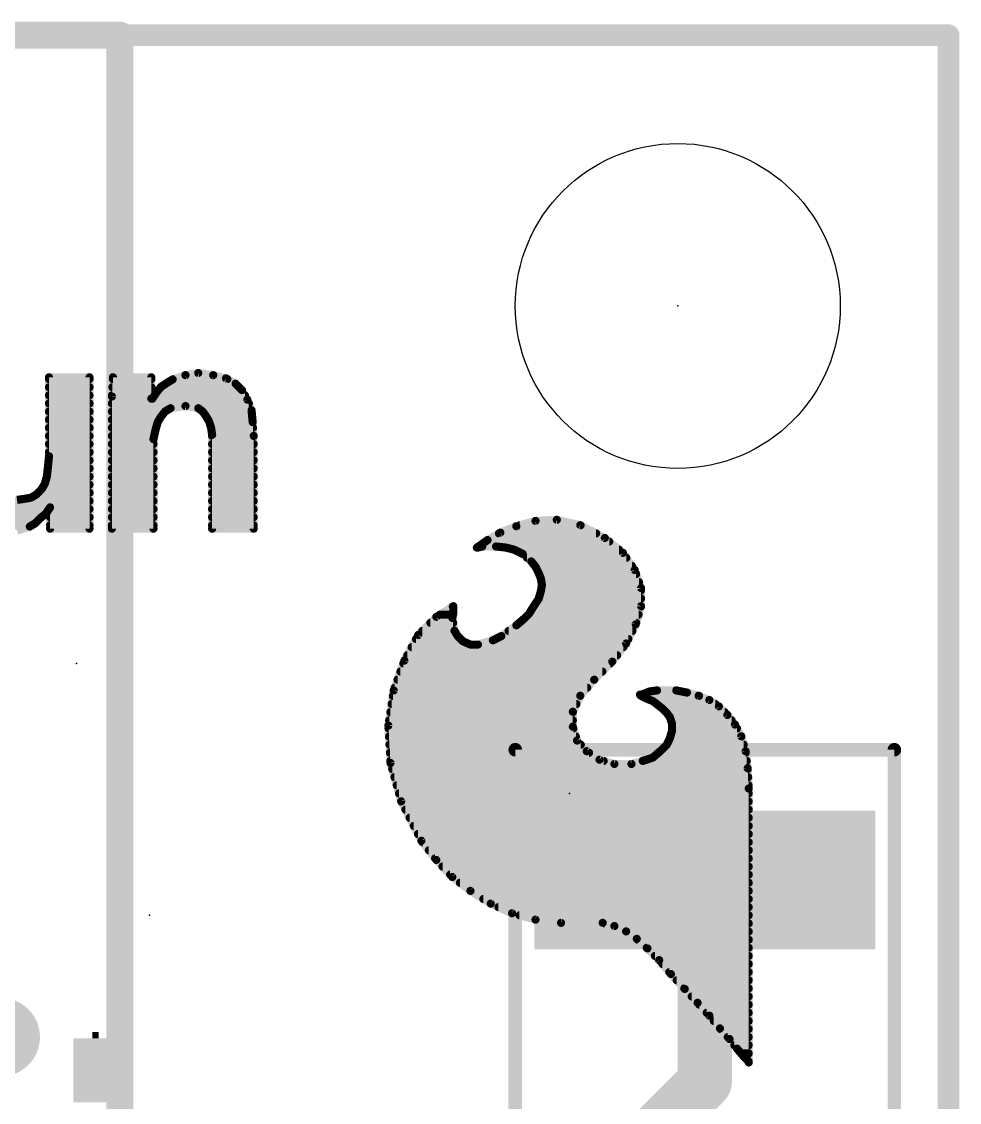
# Model space of a CAD drawing. Extents: x -27.9 to 58.7, y -19.6 to 25.5.
# Drawn here: x 16.71 to 25.5, y 15.39 to 25.53 of the extents above; entities that cross this region are included whole.
import ezdxf

# ---------------------------------------------------------------- set-up
doc = ezdxf.new("R2010")
doc.units = 0
for name, color, linetype in [('1', 12, 'CONTINUOUS'), ('16', 53, 'CONTINUOUS'), ('18', 110, 'CONTINUOUS'), ('20', 53, 'CONTINUOUS'), ('21', 41, 'CONTINUOUS'), ('22', 40, 'CONTINUOUS'), ('23', 53, 'CONTINUOUS'), ('24', 53, 'CONTINUOUS'), ('51', 53, 'CONTINUOUS')]:
    doc.layers.add(name, color=color, linetype=linetype)

# ---------------------------------------------------------------- blocks, each defined once
blk = doc.blocks.new('RECT')
blk.add_solid([(-0.5, -0.5), (0.5, -0.5), (-0.5, 0.5), (0.5, 0.5)])
blk = doc.blocks.new('ROUNDV')
at = {"const_width": 0.5}
blk.add_lwpolyline([(0, -0.25, 1), (0, 0.25, 1), (0, -0.25)], format="xyb", dxfattribs=at)

msp = doc.modelspace()

# ---------------------------------------------------------------- linework, layer by layer
at = {"layer": '1'}
for points, const_width in [([(0, 25.4), (17.6276, 25.4)], 0.254), ([(17.6276, 25.4), (17.6276, 6.0198)], 0.254), ([(23.114, 15.582), (23.114, 17.477)], 0.508), ([(22.098, 14.566), (23.114, 15.582)], 0.508)]:
    msp.add_lwpolyline(points, dxfattribs=dict(at, const_width=const_width))
for points, const_width in [([(17.6911, 25.4, 1), (17.5641, 25.4)], 0.127), ([(17.6276, 25.3365, 1), (17.6276, 25.4635)], 0.127), ([(23.241, 17.477, 1), (22.987, 17.477)], 0.254), ([(23.2038, 15.4922, 1), (23.0242, 15.6718)], 0.254), ([(22.987, 15.582, 1), (23.241, 15.582)], 0.254)]:
    msp.add_lwpolyline(points, format="xyb", dxfattribs=dict(at, const_width=const_width))
at = {"layer": '16', "const_width": 0.254}
for points in [[(0, 25.4), (17.6276, 25.4)], [(17.6276, 25.4), (17.6276, 6.0198)]]:
    msp.add_lwpolyline(points, dxfattribs=at)
at = {"layer": '16', "const_width": 0.127}
for points in [[(17.6911, 25.4, 1), (17.5641, 25.4)], [(17.6276, 25.3365, 1), (17.6276, 25.4635)]]:
    msp.add_lwpolyline(points, format="xyb", dxfattribs=at)
at = {"layer": '20', "const_width": 0.2032}
for points in [[(25.4, 25.4), (0, 25.4)], [(25.4, 0), (25.4, 25.4)]]:
    msp.add_lwpolyline(points, dxfattribs=at)
at = {"layer": '20', "const_width": 0.1016}
for points in [[(25.4508, 25.4, 1), (25.3492, 25.4)], [(25.4, 25.3492, 1), (25.4, 25.4508)]]:
    msp.add_lwpolyline(points, format="xyb", dxfattribs=at)
at = {"layer": '20'}
msp.add_circle((22.86, 22.86), 1.524, dxfattribs=at)
at = {"layer": '21', "const_width": 0.0381}
for points in [[(16.963, 22.2101, 1), (16.963, 22.172)], [(16.9821, 22.191, 1), (16.944, 22.191)], [(16.963, 22.1933, 1), (16.963, 22.1552)], [(17.362, 22.191, 1), (17.3239, 22.191)], [(17.343, 22.172, 1), (17.343, 22.2101)], [(17.343, 22.1552, 1), (17.343, 22.1933)], [(17.5621, 22.1933, 1), (17.5621, 22.1552)], [(17.563, 22.2101, 1), (17.563, 22.172)], [(17.582, 22.1899, 1), (17.544, 22.1921)], [(17.9421, 22.191, 1), (17.904, 22.191)], [(17.923, 22.172, 1), (17.923, 22.2101)], [(17.923, 22.1552, 1), (17.923, 22.1933)], [(18.117, 22.1891, 1), (18.129, 22.1529)], [(18.1328, 22.1547, 1), (18.1132, 22.1873)], [(18.1326, 22.1933, 1), (18.1326, 22.1552)], [(18.2399, 22.2298, 1), (18.2461, 22.1922)], [(18.249, 22.1929, 1), (18.237, 22.2291)], [(18.3657, 22.2499, 1), (18.3603, 22.2121)], [(18.3661, 22.2122, 1), (18.3599, 22.2498)], [(18.5076, 22.2295, 1), (18.4984, 22.1925)], [(18.5003, 22.1921, 1), (18.5057, 22.2299)], [(18.6323, 22.1977, 1), (18.6137, 22.1643)], [(18.6184, 22.1625, 1), (18.6276, 22.1995)], [(18.6352, 22.1552, 1), (18.6352, 22.1933)], [(16.963, 22.1171, 1), (16.963, 22.079)], [(17.343, 22.079, 1), (17.343, 22.1171)], [(17.5578, 22.1171, 1), (17.5578, 22.079)], [(17.923, 22.079, 1), (17.923, 22.1171)], [(18.0106, 22.1171, 1), (18.0106, 22.079)], [(18.0024, 22.1169, 1), (18.0236, 22.0851)], [(18.0279, 22.0891, 1), (17.9981, 22.1129)], [(18.0632, 22.1573, 1), (18.0828, 22.1247)], [(18.0836, 22.1251, 1), (18.0624, 22.1569)], [(18.7265, 22.1445, 1), (18.6995, 22.1175)], [(18.7037, 22.1143, 1), (18.7223, 22.1477)], [(18.746, 22.079, 1), (18.746, 22.1171)], [(18.7897, 22.0803, 1), (18.7563, 22.0617)], [(18.7595, 22.0575, 1), (18.7865, 22.0845)], [(16.963, 22.0409, 1), (16.963, 22.0028)], [(17.343, 22.0028, 1), (17.343, 22.0409)], [(17.5721, 22.011, 1), (17.534, 22.011)], [(17.534, 22.0121, 1), (17.572, 22.0099)], [(17.5536, 22.0409, 1), (17.5536, 22.0028)], [(17.923, 22.01, 1), (17.923, 21.9719)], [(17.904, 21.991, 1), (17.9421, 21.991)], [(17.9171, 22.0016, 1), (17.9489, 21.9804)], [(17.923, 22.0028, 1), (17.923, 22.0409)], [(17.933, 21.9719, 1), (17.933, 22.01)], [(17.9535, 22.0409, 1), (17.9535, 22.0028)], [(17.9581, 22.0629, 1), (17.9879, 22.0391)], [(17.9889, 22.0404, 1), (17.9571, 22.0616)], [(18.8003, 22.0028, 1), (18.8003, 22.0409)], [(18.8407, 21.9881, 1), (18.8053, 21.9739)], [(18.8063, 21.9717, 1), (18.8397, 21.9903)], [(16.963, 21.9647, 1), (16.963, 21.9266)], [(16.963, 21.8885, 1), (16.963, 21.8504)], [(17.343, 21.9266, 1), (17.343, 21.9647)], [(17.343, 21.8504, 1), (17.343, 21.8885)], [(17.553, 21.9647, 1), (17.553, 21.9266)], [(17.553, 21.8885, 1), (17.553, 21.8504)], [(18.0432, 21.8873, 1), (18.0628, 21.8547)], [(18.0679, 21.8591, 1), (18.0381, 21.8829)], [(18.0517, 21.8504, 1), (18.0517, 21.8885)], [(18.1003, 21.9199, 1), (18.1057, 21.8821)], [(18.1128, 21.8847, 1), (18.0932, 21.9173)], [(18.2461, 21.9398, 1), (18.2399, 21.9022)], [(18.2457, 21.9021, 1), (18.2403, 21.9399)], [(18.3744, 21.9162, 1), (18.3516, 21.8858)], [(18.3599, 21.8822, 1), (18.3661, 21.9198)], [(18.4182, 21.8824, 1), (18.3878, 21.8596)], [(18.4042, 21.8885, 1), (18.4042, 21.8504)], [(18.3916, 21.8558, 1), (18.4144, 21.8862)], [(18.8372, 21.9266, 1), (18.8372, 21.9647)], [(18.882, 21.8827, 1), (18.844, 21.8793)], [(18.8453, 21.8739, 1), (18.8807, 21.8881)], [(18.8641, 21.8504, 1), (18.8641, 21.8885)], [(16.963, 21.8123, 1), (16.963, 21.7742)], [(17.343, 21.7742, 1), (17.343, 21.8123)], [(17.553, 21.8123, 1), (17.553, 21.7742)], [(17.9667, 21.7808, 1), (17.9993, 21.7612)], [(18.0013, 21.7658, 1), (17.9647, 21.7762)], [(17.9981, 21.8329, 1), (18.0279, 21.8091)], [(17.9963, 21.7742, 1), (17.9963, 21.8123)], [(18.0293, 21.8112, 1), (17.9967, 21.8308)], [(18.4493, 21.8408, 1), (18.4167, 21.8212)], [(18.4178, 21.8196, 1), (18.4482, 21.8424)], [(18.4557, 21.8123, 1), (18.4557, 21.7742)], [(18.4811, 21.787, 1), (18.4449, 21.775)], [(18.4467, 21.7712, 1), (18.4793, 21.7908)], [(18.892, 21.7725, 1), (18.854, 21.7695)], [(18.871, 21.7742, 1), (18.871, 21.8123)], [(16.963, 21.7361, 1), (16.963, 21.698)], [(17.343, 21.698, 1), (17.343, 21.7361)], [(17.553, 21.7361, 1), (17.553, 21.698)], [(17.9447, 21.7062, 1), (17.9813, 21.6958)], [(17.9816, 21.6969, 1), (17.9444, 21.7051)], [(17.9676, 21.698, 1), (17.9676, 21.7361)], [(18.5019, 21.7237, 1), (18.4641, 21.7183)], [(18.4836, 21.7361, 1), (18.4836, 21.698)], [(18.4649, 21.715, 1), (18.5011, 21.727)], [(18.854, 21.7693, 1), (18.892, 21.7727)], [(18.8772, 21.698, 1), (18.8772, 21.7361)], [(16.963, 21.6599, 1), (16.963, 21.6218)], [(16.963, 21.5837, 1), (16.963, 21.5456)], [(17.343, 21.6218, 1), (17.343, 21.6599)], [(17.343, 21.5456, 1), (17.343, 21.5837)], [(17.553, 21.6599, 1), (17.553, 21.6218)], [(17.553, 21.5837, 1), (17.553, 21.5456)], [(17.9621, 21.611, 1), (17.924, 21.611)], [(17.9244, 21.6151, 1), (17.9616, 21.6069)], [(17.943, 21.5456, 1), (17.943, 21.5837)], [(17.9496, 21.6218, 1), (17.9496, 21.6599)], [(18.493, 21.6599, 1), (18.493, 21.6218)], [(18.493, 21.5837, 1), (18.493, 21.5456)], [(18.5121, 21.651, 1), (18.474, 21.651)], [(18.4741, 21.6483, 1), (18.5119, 21.6537)], [(18.9021, 21.641, 1), (18.864, 21.641)], [(18.864, 21.6395, 1), (18.902, 21.6425)], [(18.883, 21.6218, 1), (18.883, 21.6599)], [(18.883, 21.5456, 1), (18.883, 21.5837)], [(16.963, 21.5075, 1), (16.963, 21.4694)], [(17.343, 21.4694, 1), (17.343, 21.5075)], [(17.553, 21.5075, 1), (17.553, 21.4694)], [(17.943, 21.4694, 1), (17.943, 21.5075)], [(18.493, 21.5075, 1), (18.493, 21.4694)], [(18.883, 21.4694, 1), (18.883, 21.5075)], [(16.9591, 21.4313, 1), (16.9591, 21.3932)], [(16.982, 21.4491, 1), (16.944, 21.4529)], [(16.944, 21.451, 1), (16.9821, 21.451)], [(17.343, 21.3932, 1), (17.343, 21.4313)], [(17.553, 21.4313, 1), (17.553, 21.3932)], [(17.943, 21.3932, 1), (17.943, 21.4313)], [(18.493, 21.4313, 1), (18.493, 21.3932)], [(18.883, 21.3932, 1), (18.883, 21.4313)], [(16.9427, 21.2789, 1), (16.9427, 21.2408)], [(16.9613, 21.2558, 1), (16.9247, 21.2662)], [(16.9513, 21.3551, 1), (16.9513, 21.317)], [(16.934, 21.3529, 1), (16.972, 21.3491)], [(16.9719, 21.3489, 1), (16.9341, 21.3531)], [(17.343, 21.317, 1), (17.343, 21.3551)], [(17.343, 21.2408, 1), (17.343, 21.2789)], [(17.553, 21.3551, 1), (17.553, 21.317)], [(17.553, 21.2789, 1), (17.553, 21.2408)], [(17.943, 21.317, 1), (17.943, 21.3551)], [(17.943, 21.2408, 1), (17.943, 21.2789)], [(18.493, 21.3551, 1), (18.493, 21.317)], [(18.493, 21.2789, 1), (18.493, 21.2408)], [(18.883, 21.317, 1), (18.883, 21.3551)], [(18.883, 21.2408, 1), (18.883, 21.2789)], [(16.9186, 21.2027, 1), (16.9186, 21.1646)], [(16.9047, 21.1962, 1), (16.9413, 21.1858)], [(16.9393, 21.1812, 1), (16.9067, 21.2008)], [(16.9241, 21.2631, 1), (16.9619, 21.2589)], [(17.343, 21.1646, 1), (17.343, 21.2027)], [(17.553, 21.2027, 1), (17.553, 21.1646)], [(17.943, 21.1646, 1), (17.943, 21.2027)], [(18.493, 21.2027, 1), (18.493, 21.1646)], [(18.883, 21.1646, 1), (18.883, 21.2027)], [(16.7299, 21.0698, 1), (16.7361, 21.0322)], [(16.7357, 21.0321, 1), (16.7303, 21.0699)], [(16.7832, 21.0773, 1), (16.8028, 21.0447)], [(16.7961, 21.0422, 1), (16.7899, 21.0798)], [(16.8295, 21.1045, 1), (16.8565, 21.0775)], [(16.8528, 21.0747, 1), (16.8332, 21.1073)], [(16.8594, 21.1265, 1), (16.8594, 21.0884)], [(16.8767, 21.1508, 1), (16.9093, 21.1312)], [(16.9065, 21.1275, 1), (16.8795, 21.1545)], [(17.343, 21.0884, 1), (17.343, 21.1265)], [(17.553, 21.1265, 1), (17.553, 21.0884)], [(17.943, 21.0884, 1), (17.943, 21.1265)], [(18.493, 21.1265, 1), (18.493, 21.0884)], [(18.883, 21.0884, 1), (18.883, 21.1265)], [(16.973, 20.9741, 1), (16.973, 20.936)], [(16.9921, 20.971, 1), (16.954, 20.971)], [(16.9889, 20.9604, 1), (16.9571, 20.9816)], [(16.9623, 20.936, 1), (16.9623, 20.9741)], [(17.343, 21.0122, 1), (17.343, 21.0503)], [(17.343, 20.936, 1), (17.343, 20.9741)], [(17.553, 21.0503, 1), (17.553, 21.0122)], [(17.553, 20.9741, 1), (17.553, 20.936)], [(17.943, 21.0122, 1), (17.943, 21.0503)], [(17.943, 20.936, 1), (17.943, 20.9741)], [(18.493, 21.0503, 1), (18.493, 21.0122)], [(18.493, 20.9741, 1), (18.493, 20.936)], [(18.883, 21.0122, 1), (18.883, 21.0503)], [(18.883, 20.936, 1), (18.883, 20.9741)], [(16.8711, 20.8859, 1), (16.8949, 20.8561)], [(16.8965, 20.8575, 1), (16.8695, 20.8845)], [(16.8927, 20.8598, 1), (16.8927, 20.8979)], [(16.9171, 20.9216, 1), (16.9489, 20.9004)], [(16.9449, 20.8961, 1), (16.9211, 20.9259)], [(16.973, 20.8979, 1), (16.973, 20.8598)], [(17.343, 20.8598, 1), (17.343, 20.8979)], [(17.553, 20.8979, 1), (17.553, 20.8598)], [(17.943, 20.8598, 1), (17.943, 20.8979)], [(18.493, 20.8979, 1), (18.493, 20.8598)], [(18.883, 20.8598, 1), (18.883, 20.8979)], [(16.7732, 20.8073, 1), (16.7928, 20.7747)], [(16.789, 20.7729, 1), (16.777, 20.8091)], [(16.8023, 20.7836, 1), (16.8023, 20.8217)], [(16.8195, 20.8345, 1), (16.8465, 20.8075)], [(16.8428, 20.8047, 1), (16.8232, 20.8373)], [(16.973, 20.8217, 1), (16.973, 20.7836)], [(16.973, 20.7901, 1), (16.973, 20.752)], [(16.954, 20.771, 1), (16.9921, 20.771)], [(17.3239, 20.771, 1), (17.362, 20.771)], [(17.343, 20.7836, 1), (17.343, 20.8217)], [(17.343, 20.752, 1), (17.343, 20.7901)], [(17.553, 20.8217, 1), (17.553, 20.7836)], [(17.553, 20.7901, 1), (17.553, 20.752)], [(17.534, 20.771, 1), (17.5721, 20.771)], [(17.924, 20.771, 1), (17.9621, 20.771)], [(17.943, 20.7836, 1), (17.943, 20.8217)], [(17.943, 20.752, 1), (17.943, 20.7901)], [(18.493, 20.8217, 1), (18.493, 20.7836)], [(18.493, 20.7901, 1), (18.493, 20.752)], [(18.474, 20.771, 1), (18.5121, 20.771)], [(18.864, 20.771, 1), (18.9021, 20.771)], [(18.883, 20.7836, 1), (18.883, 20.8217)], [(18.883, 20.752, 1), (18.883, 20.7901)]]:
    msp.add_lwpolyline(points, format="xyb", dxfattribs=at)
at = {"layer": '21', "const_width": 0.0762}
for points in [[(16.963, 21.451), (16.963, 22.191)], [(16.963, 22.191), (17.343, 22.191)], [(16.963, 22.1742), (17.343, 22.1742)], [(17.343, 22.191), (17.343, 20.771)], [(17.553, 22.011), (17.563, 22.191)], [(17.5621, 22.1742), (17.923, 22.1742)], [(17.563, 22.191), (17.923, 22.191)], [(17.923, 22.191), (17.923, 21.991)], [(18.073, 22.141), (18.123, 22.171)], [(18.123, 22.171), (18.243, 22.211)], [(18.1326, 22.1742), (18.6352, 22.1742)], [(18.243, 22.211), (18.363, 22.231)], [(18.363, 22.231), (18.503, 22.211)], [(18.503, 22.211), (18.623, 22.181)], [(18.623, 22.181), (18.713, 22.131)], [(16.963, 22.098), (17.343, 22.098)], [(17.5578, 22.098), (17.923, 22.098)], [(17.973, 22.051), (18.013, 22.101)], [(18.0106, 22.098), (18.746, 22.098)], [(18.013, 22.101), (18.073, 22.141)], [(18.713, 22.131), (18.773, 22.071)], [(18.773, 22.071), (18.823, 21.981)], [(16.963, 22.0218), (17.343, 22.0218)], [(17.553, 20.771), (17.553, 22.011)], [(17.5536, 22.0218), (17.923, 22.0218)], [(17.923, 21.991), (17.933, 21.991)], [(17.933, 21.991), (17.973, 22.051)], [(17.9535, 22.0218), (18.8003, 22.0218)], [(18.823, 21.981), (18.863, 21.881)], [(16.963, 21.9456), (17.343, 21.9456)], [(16.963, 21.8694), (17.343, 21.8694)], [(17.553, 21.9456), (18.8372, 21.9456)], [(17.553, 21.8694), (18.0517, 21.8694)], [(18.053, 21.871), (18.013, 21.821)], [(18.103, 21.901), (18.053, 21.871)], [(18.243, 21.921), (18.103, 21.901)], [(18.363, 21.901), (18.243, 21.921)], [(18.403, 21.871), (18.363, 21.901)], [(18.433, 21.831), (18.403, 21.871)], [(18.4042, 21.8694), (18.8641, 21.8694)], [(18.863, 21.881), (18.873, 21.771)], [(16.963, 21.7932), (17.343, 21.7932)], [(17.553, 21.7932), (17.9963, 21.7932)], [(17.983, 21.771), (17.963, 21.701)], [(18.013, 21.821), (17.983, 21.771)], [(18.463, 21.781), (18.433, 21.831)], [(18.4557, 21.7932), (18.871, 21.7932)], [(18.483, 21.721), (18.463, 21.781)], [(18.873, 21.771), (18.883, 21.641)], [(16.963, 21.717), (17.343, 21.717)], [(17.553, 21.717), (17.9676, 21.717)], [(17.963, 21.701), (17.943, 21.611)], [(18.493, 21.651), (18.483, 21.721)], [(18.4836, 21.717), (18.8772, 21.717)], [(16.963, 21.6408), (17.343, 21.6408)], [(16.963, 21.5646), (17.343, 21.5646)], [(17.553, 21.6408), (17.9496, 21.6408)], [(17.553, 21.5646), (17.943, 21.5646)], [(17.943, 21.611), (17.943, 20.771)], [(18.493, 20.771), (18.493, 21.651)], [(18.493, 21.6408), (18.883, 21.6408)], [(18.493, 21.5646), (18.883, 21.5646)], [(18.883, 21.641), (18.883, 20.771)], [(16.963, 21.4884), (17.343, 21.4884)], [(17.553, 21.4884), (17.943, 21.4884)], [(18.493, 21.4884), (18.883, 21.4884)], [(16.943, 21.261), (16.953, 21.351)], [(16.953, 21.351), (16.963, 21.451)], [(16.9591, 21.4122), (17.343, 21.4122)], [(17.553, 21.4122), (17.943, 21.4122)], [(18.493, 21.4122), (18.883, 21.4122)], [(16.923, 21.191), (16.943, 21.261)], [(16.9427, 21.2598), (17.343, 21.2598)], [(16.9513, 21.336), (17.343, 21.336)], [(17.553, 21.336), (17.943, 21.336)], [(17.553, 21.2598), (17.943, 21.2598)], [(18.493, 21.336), (18.883, 21.336)], [(18.493, 21.2598), (18.883, 21.2598)], [(16.893, 21.141), (16.923, 21.191)], [(16.9186, 21.1836), (17.343, 21.1836)], [(17.553, 21.1836), (17.943, 21.1836)], [(18.493, 21.1836), (18.883, 21.1836)], [(16.663, 21.041), (16.733, 21.051)], [(16.733, 21.051), (16.793, 21.061)], [(16.793, 21.061), (16.843, 21.091)], [(16.843, 21.091), (16.893, 21.141)], [(16.8594, 21.1074), (17.343, 21.1074)], [(17.553, 21.1074), (17.943, 21.1074)], [(18.493, 21.1074), (18.883, 21.1074)], [(16.0579, 21.0312), (17.343, 21.0312)], [(16.0874, 20.955), (16.9623, 20.955)], [(16.973, 20.971), (16.933, 20.911)], [(16.973, 20.771), (16.973, 20.971)], [(16.973, 20.955), (17.343, 20.955)], [(17.553, 21.0312), (17.943, 21.0312)], [(17.553, 20.955), (17.943, 20.955)], [(18.493, 21.0312), (18.883, 21.0312)], [(18.493, 20.955), (18.883, 20.955)], [(16.1372, 20.8788), (16.8927, 20.8788)], [(16.883, 20.871), (16.833, 20.821)], [(16.933, 20.911), (16.883, 20.871)], [(16.973, 20.8788), (17.343, 20.8788)], [(17.553, 20.8788), (17.943, 20.8788)], [(18.493, 20.8788), (18.883, 20.8788)], [(16.2441, 20.8026), (16.8023, 20.8026)], [(16.783, 20.791), (16.663, 20.751)], [(16.833, 20.821), (16.783, 20.791)], [(16.973, 20.8026), (17.343, 20.8026)], [(17.343, 20.771), (16.973, 20.771)], [(17.553, 20.8026), (17.943, 20.8026)], [(17.943, 20.771), (17.553, 20.771)], [(18.493, 20.8026), (18.883, 20.8026)], [(18.883, 20.771), (18.493, 20.771)]]:
    msp.add_lwpolyline(points, dxfattribs=at)
at = {"layer": '22', "const_width": 0.0762}
for points in [[(21.526, 20.844), (21.726, 20.854)], [(21.726, 20.854), (21.946, 20.804)], [(21.196, 20.734), (21.346, 20.794)], [(21.346, 20.794), (21.526, 20.844)], [(21.377, 20.8026), (21.9487, 20.8026)], [(21.946, 20.804), (22.176, 20.684)], [(21.006, 20.614), (21.076, 20.664)], [(21.0567, 20.6502), (22.217, 20.6502)], [(21.076, 20.664), (21.196, 20.734)], [(21.183, 20.7264), (22.0947, 20.7264)], [(22.176, 20.684), (22.346, 20.544)], [(20.976, 20.594), (21.006, 20.614)], [(20.986, 20.594), (20.976, 20.594)], [(21.026, 20.604), (20.986, 20.594)], [(21.156, 20.604), (21.026, 20.604)], [(21.246, 20.594), (21.156, 20.604)], [(21.326, 20.574), (21.246, 20.594)], [(21.406, 20.534), (21.326, 20.574)], [(21.326, 20.574), (22.3096, 20.574)], [(22.346, 20.544), (22.456, 20.384)], [(21.486, 20.464), (21.406, 20.534)], [(21.4474, 20.4978), (22.3778, 20.4978)], [(21.526, 20.414), (21.486, 20.464)], [(21.5199, 20.4216), (22.4302, 20.4216)], [(21.556, 20.354), (21.526, 20.414)], [(21.576, 20.304), (21.556, 20.354)], [(21.5594, 20.3454), (22.4696, 20.3454)], [(22.456, 20.384), (22.516, 20.214)], [(21.586, 20.244), (21.576, 20.304)], [(21.576, 20.184), (21.586, 20.244)], [(21.5818, 20.2692), (22.4965, 20.2692)], [(21.556, 20.114), (21.576, 20.184)], [(21.5775, 20.193), (22.516, 20.193)], [(22.516, 20.214), (22.516, 20.044)], [(20.596, 19.944), (20.756, 20.044)], [(20.7506, 20.0406), (20.756, 20.0406)], [(20.756, 20.044), (20.756, 19.984)], [(21.466, 19.974), (21.516, 20.054)], [(21.5076, 20.0406), (22.515, 20.0406)], [(21.516, 20.054), (21.556, 20.114)], [(21.5568, 20.1168), (22.516, 20.1168)], [(22.516, 20.044), (22.466, 19.874)], [(20.426, 19.774), (20.596, 19.944)], [(20.6286, 19.9644), (20.7521, 19.9644)], [(20.756, 19.984), (20.746, 19.934)], [(20.746, 19.934), (20.766, 19.814)], [(21.416, 19.924), (21.466, 19.974)], [(21.4564, 19.9644), (22.4926, 19.9644)], [(20.5402, 19.8882), (20.7536, 19.8882)], [(21.206, 19.764), (21.346, 19.864)], [(21.346, 19.864), (21.416, 19.924)], [(21.3742, 19.8882), (22.4702, 19.8882)], [(22.466, 19.874), (22.376, 19.694)], [(20.296, 19.534), (20.426, 19.774)], [(20.4053, 19.7358), (20.8242, 19.7358)], [(20.464, 19.812), (20.7672, 19.812)], [(20.766, 19.814), (20.796, 19.764)], [(20.796, 19.764), (20.846, 19.714)], [(21.126, 19.724), (21.206, 19.764)], [(21.1496, 19.7358), (22.3969, 19.7358)], [(21.2732, 19.812), (22.435, 19.812)], [(20.364, 19.6596), (22.3497, 19.6596)], [(20.846, 19.714), (20.916, 19.684)], [(20.916, 19.684), (20.986, 19.684)], [(20.986, 19.684), (21.126, 19.724)], [(22.376, 19.694), (22.246, 19.524)], [(20.196, 19.254), (20.296, 19.534)], [(20.3228, 19.5834), (22.2914, 19.5834)], [(20.2592, 19.431), (22.153, 19.431)], [(20.2864, 19.5072), (22.2292, 19.5072)], [(22.246, 19.524), (22.076, 19.354)], [(20.232, 19.3548), (22.0768, 19.3548)], [(22.076, 19.354), (21.946, 19.204)], [(20.146, 18.924), (20.196, 19.254)], [(20.2048, 19.2786), (22.0107, 19.2786)], [(22.516, 19.214), (22.546, 19.224)], [(22.546, 19.224), (22.596, 19.244)], [(22.596, 19.244), (22.666, 19.254)], [(22.666, 19.254), (22.846, 19.254)], [(22.846, 19.254), (22.946, 19.234)], [(22.946, 19.234), (23.056, 19.204)], [(20.1766, 19.1262), (21.9097, 19.1262)], [(20.1882, 19.2024), (21.9453, 19.2024)], [(21.946, 19.204), (21.876, 19.054)], [(22.516, 19.204), (22.506, 19.214)], [(22.506, 19.214), (22.516, 19.214)], [(22.576, 19.174), (22.516, 19.204)], [(22.5192, 19.2024), (23.06, 19.2024)], [(22.626, 19.154), (22.576, 19.174)], [(22.666, 19.124), (22.626, 19.154)], [(22.6631, 19.1262), (23.2127, 19.1262)], [(22.716, 19.084), (22.666, 19.124)], [(23.056, 19.204), (23.156, 19.164)], [(23.156, 19.164), (23.246, 19.104)], [(20.1651, 19.05), (21.876, 19.05)], [(21.876, 19.054), (21.876, 18.914)], [(22.756, 19.044), (22.716, 19.084)], [(22.75, 19.05), (23.3, 19.05)], [(22.786, 19.004), (22.756, 19.044)], [(23.246, 19.104), (23.326, 19.024)], [(23.326, 19.024), (23.396, 18.934)], [(20.166, 18.574), (20.146, 18.924)], [(20.1535, 18.9738), (21.876, 18.9738)], [(22.806, 18.944), (22.786, 19.004)], [(22.7961, 18.9738), (23.365, 18.9738)], [(22.806, 18.874), (22.806, 18.944)], [(23.396, 18.934), (23.456, 18.824)], [(20.1475, 18.8976), (21.881, 18.8976)], [(20.1519, 18.8214), (21.9045, 18.8214)], [(21.876, 18.914), (21.916, 18.784)], [(22.786, 18.804), (22.806, 18.874)], [(22.791, 18.8214), (23.4567, 18.8214)], [(22.806, 18.8976), (23.4159, 18.8976)], [(23.456, 18.824), (23.496, 18.684)], [(20.1562, 18.7452), (21.9509, 18.7452)], [(21.916, 18.784), (22.006, 18.684)], [(22.696, 18.684), (22.756, 18.744)], [(22.756, 18.744), (22.786, 18.804)], [(22.7566, 18.7452), (23.4785, 18.7452)], [(20.1606, 18.669), (22.0285, 18.669)], [(22.006, 18.684), (22.126, 18.604)], [(22.536, 18.594), (22.626, 18.624)], [(22.626, 18.624), (22.696, 18.684)], [(22.6785, 18.669), (23.4979, 18.669)], [(23.496, 18.684), (23.516, 18.524)], [(20.1649, 18.5928), (22.1652, 18.5928)], [(20.266, 18.214), (20.166, 18.574)], [(20.1819, 18.5166), (23.5164, 18.5166)], [(22.126, 18.604), (22.266, 18.564)], [(22.266, 18.564), (22.426, 18.564)], [(22.426, 18.564), (22.536, 18.594)], [(22.5316, 18.5928), (23.5074, 18.5928)], [(23.516, 18.524), (23.526, 18.334)], [(20.2031, 18.4404), (23.5204, 18.4404)], [(20.2243, 18.3642), (23.5244, 18.3642)], [(23.526, 18.334), (23.526, 15.764)], [(20.2454, 18.288), (23.526, 18.288)], [(20.456, 17.844), (20.266, 18.214)], [(20.2671, 18.2118), (23.526, 18.2118)], [(20.3063, 18.1356), (23.526, 18.1356)], [(20.3454, 18.0594), (23.526, 18.0594)], [(20.3845, 17.9832), (23.526, 17.9832)], [(20.4237, 17.907), (23.526, 17.907)], [(20.596, 17.664), (20.456, 17.844)], [(20.4663, 17.8308), (23.526, 17.8308)], [(20.5255, 17.7546), (23.526, 17.7546)], [(20.5848, 17.6784), (23.526, 17.6784)], [(20.746, 17.504), (20.596, 17.664)], [(20.6539, 17.6022), (23.526, 17.6022)], [(20.7254, 17.526), (23.526, 17.526)], [(20.916, 17.374), (20.746, 17.504)], [(20.8169, 17.4498), (23.526, 17.4498)], [(21.106, 17.254), (20.916, 17.374)], [(20.9166, 17.3736), (23.526, 17.3736)], [(21.0373, 17.2974), (23.526, 17.2974)], [(21.306, 17.164), (21.106, 17.254)], [(21.1789, 17.2212), (23.526, 17.2212)], [(21.526, 17.104), (21.306, 17.164)], [(21.3757, 17.145), (23.526, 17.145)], [(21.766, 17.074), (21.526, 17.104)], [(22.156, 17.074), (21.766, 17.074)], [(22.266, 17.044), (22.156, 17.074)], [(22.1751, 17.0688), (23.526, 17.0688)], [(22.376, 16.994), (22.266, 17.044)], [(22.476, 16.924), (22.376, 16.994)], [(22.378, 16.9926), (23.526, 16.9926)], [(22.576, 16.834), (22.476, 16.924)], [(22.4844, 16.9164), (23.526, 16.9164)], [(22.5691, 16.8402), (23.526, 16.8402)], [(22.686, 16.724), (22.576, 16.834)], [(22.646, 16.764), (23.526, 16.764)], [(22.796, 16.594), (22.686, 16.724)], [(22.7166, 16.6878), (23.526, 16.6878)], [(22.7811, 16.6116), (23.526, 16.6116)], [(22.926, 16.454), (22.796, 16.594)], [(22.8504, 16.5354), (23.526, 16.5354)], [(22.9212, 16.4592), (23.526, 16.4592)], [(23.046, 16.324), (22.926, 16.454)], [(22.9915, 16.383), (23.526, 16.383)], [(23.156, 16.204), (23.046, 16.324)], [(23.0618, 16.3068), (23.526, 16.3068)], [(23.1316, 16.2306), (23.526, 16.2306)], [(23.256, 16.084), (23.156, 16.204)], [(23.1973, 16.1544), (23.526, 16.1544)], [(23.346, 15.984), (23.256, 16.084)], [(23.2612, 16.0782), (23.526, 16.0782)], [(23.3298, 16.002), (23.526, 16.002)], [(23.416, 15.894), (23.346, 15.984)], [(23.3913, 15.9258), (23.526, 15.9258)], [(23.476, 15.824), (23.416, 15.894)], [(23.4541, 15.8496), (23.526, 15.8496)], [(23.516, 15.784), (23.476, 15.824)], [(23.526, 15.764), (23.516, 15.784)], [(23.5213, 15.7734), (23.526, 15.7734)]]:
    msp.add_lwpolyline(points, dxfattribs=at)
at = {"layer": '22', "const_width": 0.0381}
for points in [[(21.7302, 20.8726, 1), (21.7218, 20.8354)], [(21.727, 20.835, 1), (21.725, 20.873)], [(21.3409, 20.8124, 1), (21.3511, 20.7756)], [(21.3531, 20.7763, 1), (21.3389, 20.8117)], [(21.377, 20.8217, 1), (21.377, 20.7836)], [(21.525, 20.863, 1), (21.527, 20.825)], [(21.5311, 20.8256, 1), (21.5209, 20.8624)], [(21.9548, 20.8209, 1), (21.9372, 20.7871)], [(21.9418, 20.7854, 1), (21.9502, 20.8226)], [(21.9487, 20.7836, 1), (21.9487, 20.8217)], [(21.0567, 20.6693, 1), (21.0567, 20.6312)], [(21.0664, 20.6805, 1), (21.0856, 20.6475)], [(21.0871, 20.6485, 1), (21.0649, 20.6795)], [(21.183, 20.7455, 1), (21.183, 20.7074)], [(21.1889, 20.7517, 1), (21.2031, 20.7163)], [(21.2056, 20.7175, 1), (21.1864, 20.7505)], [(22.0947, 20.7074, 1), (22.0947, 20.7455)], [(22.1881, 20.6987, 1), (22.1639, 20.6693)], [(22.1672, 20.6671, 1), (22.1848, 20.7009)], [(22.217, 20.6312, 1), (22.217, 20.6693)], [(20.9654, 20.6099, 1), (20.9866, 20.5781)], [(20.976, 20.6131, 1), (20.976, 20.575)], [(20.9814, 20.6125, 1), (20.9906, 20.5755)], [(20.986, 20.575, 1), (20.986, 20.6131)], [(20.9949, 20.6295, 1), (21.0171, 20.5985)], [(21.0166, 20.5981, 1), (20.9954, 20.6299)], [(21.026, 20.6231, 1), (21.026, 20.585)], [(21.0306, 20.5855, 1), (21.0214, 20.6225)], [(21.1581, 20.6229, 1), (21.1539, 20.5851)], [(21.156, 20.585, 1), (21.156, 20.6231)], [(21.2506, 20.6125, 1), (21.2414, 20.5755)], [(21.2439, 20.5751, 1), (21.2481, 20.6129)], [(21.3345, 20.591, 1), (21.3175, 20.557)], [(21.326, 20.5931, 1), (21.326, 20.555)], [(21.3214, 20.5555, 1), (21.3306, 20.5925)], [(22.3096, 20.555, 1), (22.3096, 20.5931)], [(22.3617, 20.5548, 1), (22.3303, 20.5332)], [(21.4185, 20.5483, 1), (21.3935, 20.5197)], [(21.3975, 20.517, 1), (21.4145, 20.551)], [(21.4474, 20.5169, 1), (21.4474, 20.4788)], [(21.5009, 20.4759, 1), (21.4711, 20.4521)], [(21.4735, 20.4497, 1), (21.4985, 20.4783)], [(22.3339, 20.5293, 1), (22.3581, 20.5587)], [(22.3778, 20.4788, 1), (22.3778, 20.5169)], [(21.5199, 20.4407, 1), (21.5199, 20.4026)], [(21.543, 20.4225, 1), (21.509, 20.4055)], [(21.5111, 20.4021, 1), (21.5409, 20.4259)], [(21.5737, 20.3611, 1), (21.5383, 20.3469)], [(21.539, 20.3455, 1), (21.573, 20.3625)], [(21.5594, 20.3645, 1), (21.5594, 20.3264)], [(22.4302, 20.4026, 1), (22.4302, 20.4407)], [(22.474, 20.3903, 1), (22.438, 20.3777)], [(22.4403, 20.3732, 1), (22.4717, 20.3948)], [(22.4696, 20.3264, 1), (22.4696, 20.3645)], [(21.5948, 20.3071, 1), (21.5572, 20.3009)], [(21.5583, 20.2969, 1), (21.5937, 20.3111)], [(21.5818, 20.2883, 1), (21.5818, 20.2502)], [(21.6048, 20.2409, 1), (21.5672, 20.2471)], [(22.4965, 20.2502, 1), (22.4965, 20.2883)], [(21.5572, 20.1871, 1), (21.5948, 20.1809)], [(21.5943, 20.1788, 1), (21.5577, 20.1892)], [(21.5775, 20.2121, 1), (21.5775, 20.174)], [(21.5672, 20.2409, 1), (21.6048, 20.2471)], [(22.5351, 20.214, 1), (22.497, 20.214)], [(22.498, 20.2077, 1), (22.534, 20.2203)], [(22.516, 20.174, 1), (22.516, 20.2121)], [(20.7506, 20.0597, 1), (20.7506, 20.0216)], [(20.7751, 20.044, 1), (20.737, 20.044)], [(20.7661, 20.0278, 1), (20.7459, 20.0602)], [(20.756, 20.0216, 1), (20.756, 20.0597)], [(21.5076, 20.0597, 1), (21.5076, 20.0216)], [(21.5001, 20.0646, 1), (21.5319, 20.0434)], [(21.5322, 20.0439, 1), (21.4998, 20.0641)], [(21.5377, 20.1192, 1), (21.5743, 20.1088)], [(21.5568, 20.1359, 1), (21.5568, 20.0978)], [(21.5719, 20.1034, 1), (21.5401, 20.1246)], [(22.5343, 20.0386, 1), (22.4977, 20.0494)], [(22.515, 20.0216, 1), (22.515, 20.0597)], [(22.516, 20.0978, 1), (22.516, 20.1359)], [(20.5859, 19.9602, 1), (20.6061, 19.9278)], [(20.6095, 19.9305, 1), (20.5825, 19.9575)], [(20.6286, 19.9835, 1), (20.6286, 19.9454)], [(20.7648, 19.9371, 1), (20.7272, 19.9309)], [(20.737, 19.984, 1), (20.7751, 19.984)], [(20.7747, 19.9803, 1), (20.7373, 19.9877)], [(20.7521, 19.9454, 1), (20.7521, 19.9835)], [(21.4564, 19.9835, 1), (21.4564, 19.9454)], [(21.4498, 19.9841, 1), (21.4822, 19.9639)], [(21.4795, 19.9605, 1), (21.4525, 19.9875)], [(22.4926, 19.9454, 1), (22.4926, 19.9835)], [(22.497, 20.044, 1), (22.5351, 20.044)], [(20.5402, 19.9073, 1), (20.5402, 19.8692)], [(20.7273, 19.9377, 1), (20.7647, 19.9303)], [(20.7536, 19.8692, 1), (20.7536, 19.9073)], [(21.3336, 19.8785, 1), (21.3584, 19.8495)], [(21.3571, 19.8485, 1), (21.3349, 19.8795)], [(21.3742, 19.9073, 1), (21.3742, 19.8692)], [(21.4025, 19.9375, 1), (21.4295, 19.9105)], [(21.4284, 19.9095, 1), (21.4036, 19.9385)], [(22.4477, 19.8794, 1), (22.4843, 19.8686)], [(22.483, 19.8655, 1), (22.449, 19.8825)], [(22.4702, 19.8692, 1), (22.4702, 19.9073)], [(20.4053, 19.7549, 1), (20.4053, 19.7168)], [(20.4125, 19.7875, 1), (20.4395, 19.7605)], [(20.4428, 19.7649, 1), (20.4092, 19.7831)], [(20.464, 19.8311, 1), (20.464, 19.793)], [(20.7823, 19.8238, 1), (20.7497, 19.8042)], [(20.7472, 19.8109, 1), (20.7848, 19.8171)], [(20.7672, 19.793, 1), (20.7672, 19.8311)], [(20.8095, 19.7775, 1), (20.7825, 19.7505)], [(20.7797, 19.7542, 1), (20.8123, 19.7738)], [(20.8242, 19.7168, 1), (20.8242, 19.7549)], [(21.1496, 19.7549, 1), (21.1496, 19.7168)], [(21.1949, 19.7795, 1), (21.2171, 19.7485)], [(21.2145, 19.747, 1), (21.1975, 19.781)], [(21.2732, 19.8311, 1), (21.2732, 19.793)], [(22.3969, 19.7168, 1), (22.3969, 19.7549)], [(22.435, 19.793, 1), (22.435, 19.8311)], [(20.364, 19.6787, 1), (20.364, 19.6406)], [(20.8535, 19.7315, 1), (20.8385, 19.6965)], [(20.8325, 19.7005, 1), (20.8595, 19.7275)], [(20.916, 19.7031, 1), (20.916, 19.665)], [(20.9085, 19.6665, 1), (20.9235, 19.7015)], [(20.9808, 19.7023, 1), (20.9912, 19.6657)], [(20.986, 19.665, 1), (20.986, 19.7031)], [(21.1175, 19.741, 1), (21.1345, 19.707)], [(21.1312, 19.7057, 1), (21.1208, 19.7423)], [(22.3497, 19.6406, 1), (22.3497, 19.6787)], [(22.359, 19.7025, 1), (22.393, 19.6855)], [(22.3911, 19.6824, 1), (22.3609, 19.7056)], [(20.3139, 19.5276, 1), (20.2781, 19.5404)], [(20.3228, 19.6025, 1), (20.3228, 19.5644)], [(22.2914, 19.5644, 1), (22.2914, 19.6025)], [(20.2592, 19.4501, 1), (20.2592, 19.412)], [(20.2864, 19.5263, 1), (20.2864, 19.4882)], [(20.2792, 19.5431, 1), (20.3128, 19.5249)], [(22.153, 19.412, 1), (22.153, 19.4501)], [(22.2309, 19.5356, 1), (22.2611, 19.5124)], [(22.2292, 19.4882, 1), (22.2292, 19.5263)], [(22.2595, 19.5105, 1), (22.2325, 19.5375)], [(20.232, 19.3739, 1), (20.232, 19.3358)], [(22.0625, 19.3675, 1), (22.0895, 19.3405)], [(22.0904, 19.3415, 1), (22.0616, 19.3665)], [(22.0768, 19.3358, 1), (22.0768, 19.3739)], [(20.1781, 19.2604, 1), (20.2139, 19.2476)], [(20.2148, 19.2511, 1), (20.1772, 19.2569)], [(20.2048, 19.2977, 1), (20.2048, 19.2596)], [(22.0107, 19.2596, 1), (22.0107, 19.2977)], [(22.5389, 19.2417, 1), (22.5531, 19.2063)], [(22.552, 19.2059, 1), (22.54, 19.2421)], [(22.5933, 19.2629, 1), (22.5987, 19.2251)], [(22.6031, 19.2263, 1), (22.5889, 19.2617)], [(22.666, 19.2731, 1), (22.666, 19.235)], [(22.6687, 19.2351, 1), (22.6633, 19.2729)], [(22.8497, 19.2727, 1), (22.8423, 19.2353)], [(22.846, 19.235, 1), (22.846, 19.2731)], [(22.951, 19.2524, 1), (22.941, 19.2156)], [(22.9423, 19.2153, 1), (22.9497, 19.2527)], [(20.1766, 19.1453, 1), (20.1766, 19.1072)], [(20.1882, 19.2215, 1), (20.1882, 19.1834)], [(21.9097, 19.1072, 1), (21.9097, 19.1453)], [(21.9316, 19.2165, 1), (21.9604, 19.1915)], [(21.9633, 19.1959, 1), (21.9287, 19.2121)], [(21.9453, 19.1834, 1), (21.9453, 19.2215)], [(22.506, 19.2331, 1), (22.506, 19.195)], [(22.5195, 19.2275, 1), (22.4925, 19.2005)], [(22.51, 19.2321, 1), (22.522, 19.1959)], [(22.5245, 19.221, 1), (22.5075, 19.187)], [(22.5192, 19.2215, 1), (22.5192, 19.1834)], [(22.5025, 19.1905, 1), (22.5295, 19.2175)], [(22.516, 19.195, 1), (22.516, 19.2331)], [(22.5831, 19.1917, 1), (22.5689, 19.1563)], [(22.5675, 19.157, 1), (22.5845, 19.191)], [(22.6374, 19.1692, 1), (22.6146, 19.1388)], [(22.6189, 19.1363, 1), (22.6331, 19.1717)], [(22.6631, 19.1453, 1), (22.6631, 19.1072)], [(22.6779, 19.1389, 1), (22.6541, 19.1091)], [(23.0631, 19.2217, 1), (23.0489, 19.1863)], [(23.051, 19.1856, 1), (23.061, 19.2224)], [(23.06, 19.1834, 1), (23.06, 19.2215)], [(23.1666, 19.1799, 1), (23.1454, 19.1481)], [(23.1489, 19.1463, 1), (23.1631, 19.1817)], [(23.2127, 19.1072, 1), (23.2127, 19.1453)], [(20.1651, 19.0691, 1), (20.1651, 19.031)], [(21.8587, 19.0621, 1), (21.8933, 19.0459)], [(21.8951, 19.054, 1), (21.857, 19.054)], [(21.876, 19.031, 1), (21.876, 19.0691)], [(22.6546, 19.1088, 1), (22.6774, 19.1392)], [(22.7295, 19.0975, 1), (22.7025, 19.0705)], [(22.7041, 19.0691, 1), (22.7279, 19.0989)], [(22.75, 19.0691, 1), (22.75, 19.031)], [(22.7712, 19.0554, 1), (22.7408, 19.0326)], [(22.7425, 19.0305, 1), (22.7695, 19.0575)], [(23.2595, 19.1175, 1), (23.2325, 19.0905)], [(23.2354, 19.0881, 1), (23.2566, 19.1199)], [(23.3, 19.031, 1), (23.3, 19.0691)], [(23.341, 19.0357, 1), (23.311, 19.0123)], [(20.165, 18.9251, 1), (20.127, 18.9229)], [(20.1535, 18.9929, 1), (20.1535, 18.9548)], [(21.876, 18.9548, 1), (21.876, 18.9929)], [(22.8041, 19.01, 1), (22.7679, 18.998)], [(22.7708, 18.9926, 1), (22.8012, 19.0154)], [(22.7961, 18.9929, 1), (22.7961, 18.9548)], [(22.8251, 18.944, 1), (22.787, 18.944)], [(22.7879, 18.938, 1), (22.8241, 18.95)], [(23.3125, 19.0105, 1), (23.3395, 19.0375)], [(23.365, 18.9548, 1), (23.365, 18.9929)], [(23.4127, 18.9431, 1), (23.3793, 18.9249)], [(23.381, 18.9223, 1), (23.411, 18.9457)], [(20.1272, 18.9269, 1), (20.1648, 18.9211)], [(20.1475, 18.9167, 1), (20.1475, 18.8786)], [(20.1519, 18.8405, 1), (20.1519, 18.8024)], [(21.8942, 18.9196, 1), (21.8578, 18.9084)], [(21.857, 18.914, 1), (21.8951, 18.914)], [(21.881, 18.8786, 1), (21.881, 18.9167)], [(21.9045, 18.8024, 1), (21.9045, 18.8405)], [(22.791, 18.8405, 1), (22.791, 18.8024)], [(22.806, 18.9167, 1), (22.806, 18.8786)], [(22.787, 18.874, 1), (22.8251, 18.874)], [(22.8243, 18.8688, 1), (22.7877, 18.8792)], [(23.4159, 18.8786, 1), (23.4159, 18.9167)], [(23.4743, 18.8292, 1), (23.4377, 18.8188)], [(23.4567, 18.8024, 1), (23.4567, 18.8405)], [(20.1562, 18.7643, 1), (20.1562, 18.7262)], [(21.9302, 18.7967, 1), (21.9018, 18.7713)], [(21.8978, 18.7784, 1), (21.9342, 18.7896)], [(21.9509, 18.7262, 1), (21.9509, 18.7643)], [(22.739, 18.7525, 1), (22.773, 18.7355)], [(22.7566, 18.7643, 1), (22.7566, 18.7262)], [(22.7695, 18.7305, 1), (22.7425, 18.7575)], [(22.7677, 18.8092, 1), (22.8043, 18.7988)], [(22.803, 18.7955, 1), (22.769, 18.8125)], [(23.4393, 18.8149, 1), (23.4727, 18.8331)], [(23.4785, 18.7262, 1), (23.4785, 18.7643)], [(20.1606, 18.6881, 1), (20.1606, 18.65)], [(22.0166, 18.6999, 1), (21.9954, 18.6681)], [(21.9918, 18.6713, 1), (22.0202, 18.6967)], [(22.0285, 18.65, 1), (22.0285, 18.6881)], [(22.6136, 18.6385, 1), (22.6384, 18.6095)], [(22.632, 18.6059, 1), (22.62, 18.6421)], [(22.6785, 18.6881, 1), (22.6785, 18.65)], [(22.6825, 18.6975, 1), (22.7095, 18.6705)], [(22.7084, 18.6695, 1), (22.6836, 18.6985)], [(23.5149, 18.6864, 1), (23.4771, 18.6816)], [(23.4777, 18.6788, 1), (23.5143, 18.6892)], [(23.4979, 18.65, 1), (23.4979, 18.6881)], [(20.1649, 18.6119, 1), (20.1649, 18.5738)], [(20.1844, 18.5791, 1), (20.1476, 18.5689)], [(20.147, 18.5729, 1), (20.185, 18.5751)], [(20.1819, 18.5357, 1), (20.1819, 18.4976)], [(22.1312, 18.6223, 1), (22.1208, 18.5857)], [(22.1154, 18.5881, 1), (22.1366, 18.6199)], [(22.1652, 18.5738, 1), (22.1652, 18.6119)], [(22.266, 18.5831, 1), (22.266, 18.545)], [(22.2608, 18.5457, 1), (22.2712, 18.5823)], [(22.421, 18.5824, 1), (22.431, 18.5456)], [(22.426, 18.545, 1), (22.426, 18.5831)], [(22.5316, 18.6119, 1), (22.5316, 18.5738)], [(22.53, 18.6121, 1), (22.542, 18.5759)], [(22.541, 18.5756, 1), (22.531, 18.6124)], [(23.535, 18.525, 1), (23.497, 18.523)], [(23.5074, 18.5738, 1), (23.5074, 18.6119)], [(23.5164, 18.4976, 1), (23.5164, 18.5357)], [(20.2031, 18.4595, 1), (20.2031, 18.4214)], [(23.4971, 18.5216, 1), (23.5349, 18.5264)], [(23.5204, 18.4214, 1), (23.5204, 18.4595)], [(20.2243, 18.3833, 1), (20.2243, 18.3452)], [(23.545, 18.334, 1), (23.5069, 18.334)], [(23.507, 18.333, 1), (23.545, 18.335)], [(23.5244, 18.3452, 1), (23.5244, 18.3833)], [(20.2454, 18.3071, 1), (20.2454, 18.269)], [(20.2829, 18.2227, 1), (20.2491, 18.2053)], [(20.2671, 18.2309, 1), (20.2671, 18.1928)], [(23.526, 18.269, 1), (23.526, 18.3071)], [(23.526, 18.1928, 1), (23.526, 18.2309)], [(20.2476, 18.2089, 1), (20.2844, 18.2191)], [(20.3063, 18.1547, 1), (20.3063, 18.1166)], [(23.526, 18.1166, 1), (23.526, 18.1547)], [(20.3454, 18.0785, 1), (20.3454, 18.0404)], [(23.526, 18.0404, 1), (23.526, 18.0785)], [(20.3845, 18.0023, 1), (20.3845, 17.9642)], [(20.4237, 17.9261, 1), (20.4237, 17.888)], [(23.526, 17.9642, 1), (23.526, 18.0023)], [(23.526, 17.888, 1), (23.526, 17.9261)], [(20.471, 17.8557, 1), (20.441, 17.8323)], [(20.4391, 17.8353, 1), (20.4729, 17.8527)], [(20.4663, 17.8498, 1), (20.4663, 17.8117)], [(23.526, 17.8117, 1), (23.526, 17.8498)], [(20.5255, 17.7736, 1), (20.5255, 17.7355)], [(23.526, 17.7355, 1), (23.526, 17.7736)], [(20.5848, 17.6974, 1), (20.5848, 17.6593)], [(20.6099, 17.677, 1), (20.5821, 17.651)], [(20.581, 17.6523, 1), (20.611, 17.6757)], [(20.6539, 17.6212, 1), (20.6539, 17.5831)], [(23.526, 17.6593, 1), (23.526, 17.6974)], [(23.526, 17.5831, 1), (23.526, 17.6212)], [(20.7254, 17.545, 1), (20.7254, 17.5069)], [(20.7576, 17.5191, 1), (20.7344, 17.4889)], [(23.526, 17.5069, 1), (23.526, 17.545)], [(20.7321, 17.491, 1), (20.7599, 17.517)], [(20.8169, 17.4688, 1), (20.8169, 17.4307)], [(23.526, 17.4307, 1), (23.526, 17.4688)], [(20.9262, 17.3901, 1), (20.9058, 17.3579)], [(20.9166, 17.3926, 1), (20.9166, 17.3545)], [(20.9044, 17.3589, 1), (20.9276, 17.3891)], [(21.0373, 17.3164, 1), (21.0373, 17.2783)], [(23.526, 17.3545, 1), (23.526, 17.3926)], [(23.526, 17.2783, 1), (23.526, 17.3164)], [(21.1138, 17.2714, 1), (21.0982, 17.2366)], [(21.0958, 17.2379, 1), (21.1162, 17.2701)], [(21.1789, 17.2402, 1), (21.1789, 17.2021)], [(23.526, 17.2021, 1), (23.526, 17.2402)], [(21.311, 17.1824, 1), (21.301, 17.1456)], [(21.2982, 17.1466, 1), (21.3138, 17.1814)], [(21.3757, 17.164, 1), (21.3757, 17.1259)], [(21.5284, 17.1229, 1), (21.5236, 17.0851)], [(21.521, 17.0856, 1), (21.531, 17.1224)], [(23.526, 17.1259, 1), (23.526, 17.164)], [(21.766, 17.0931, 1), (21.766, 17.055)], [(21.7636, 17.0551, 1), (21.7684, 17.0929)], [(22.161, 17.0924, 1), (22.151, 17.0556)], [(22.156, 17.055, 1), (22.156, 17.0931)], [(22.1751, 17.0878, 1), (22.1751, 17.0497)], [(22.2739, 17.0613, 1), (22.2581, 17.0267)], [(22.261, 17.0256, 1), (22.271, 17.0624)], [(22.3869, 17.0096, 1), (22.3651, 16.9784)], [(22.378, 17.0116, 1), (22.378, 16.9735)], [(22.3681, 16.9767, 1), (22.3839, 17.0113)], [(23.526, 17.0497, 1), (23.526, 17.0878)], [(23.526, 16.9735, 1), (23.526, 17.0116)], [(22.4887, 16.9382, 1), (22.4633, 16.9098)], [(22.4651, 16.9084, 1), (22.4869, 16.9396)], [(22.4844, 16.9354, 1), (22.4844, 16.8973)], [(23.526, 16.8973, 1), (23.526, 16.9354)], [(22.5691, 16.8592, 1), (22.5691, 16.8211)], [(22.5895, 16.8475, 1), (22.5625, 16.8205)], [(22.5633, 16.8198, 1), (22.5887, 16.8482)], [(23.526, 16.8211, 1), (23.526, 16.8592)], [(22.646, 16.783, 1), (22.646, 16.7449)], [(22.7005, 16.7363, 1), (22.6715, 16.7117)], [(22.6725, 16.7105, 1), (22.6995, 16.7375)], [(23.526, 16.7449, 1), (23.526, 16.783)], [(22.7166, 16.7068, 1), (22.7166, 16.6687)], [(22.7811, 16.6306, 1), (22.7811, 16.5925)], [(22.81, 16.607, 1), (22.782, 16.581)], [(22.7815, 16.5817, 1), (22.8105, 16.6063)], [(23.526, 16.6687, 1), (23.526, 16.7068)], [(23.526, 16.5925, 1), (23.526, 16.6306)], [(22.8504, 16.5544, 1), (22.8504, 16.5163)], [(23.526, 16.5163, 1), (23.526, 16.5544)], [(22.9212, 16.4782, 1), (22.9212, 16.4401)], [(22.94, 16.4669, 1), (22.912, 16.4411)], [(22.912, 16.441, 1), (22.94, 16.467)], [(23.526, 16.4401, 1), (23.526, 16.4782)], [(22.9915, 16.402, 1), (22.9915, 16.3639)], [(23.06, 16.3369, 1), (23.032, 16.3111)], [(23.032, 16.3111, 1), (23.06, 16.3369)], [(23.0618, 16.3258, 1), (23.0618, 16.2877)], [(23.526, 16.3639, 1), (23.526, 16.402)], [(23.526, 16.2877, 1), (23.526, 16.3258)], [(23.1316, 16.2496, 1), (23.1316, 16.2115)], [(23.1706, 16.2162, 1), (23.1414, 16.1918)], [(23.142, 16.1911, 1), (23.17, 16.2169)], [(23.526, 16.2115, 1), (23.526, 16.2496)], [(23.1973, 16.1735, 1), (23.1973, 16.1354)], [(23.2702, 16.0967, 1), (23.2418, 16.0713)], [(23.526, 16.1354, 1), (23.526, 16.1735)], [(23.2414, 16.0718, 1), (23.2706, 16.0962)], [(23.2612, 16.0973, 1), (23.2612, 16.0592)], [(23.3298, 16.0211, 1), (23.3298, 15.983)], [(23.361, 15.9957, 1), (23.331, 15.9723)], [(23.526, 16.0592, 1), (23.526, 16.0973)], [(23.526, 15.983, 1), (23.526, 16.0211)], [(23.3318, 15.9713, 1), (23.3602, 15.9967)], [(23.3913, 15.9449, 1), (23.3913, 15.9068)], [(23.4305, 15.9064, 1), (23.4015, 15.8816)], [(23.401, 15.8823, 1), (23.431, 15.9057)], [(23.526, 15.9068, 1), (23.526, 15.9449)], [(23.4541, 15.8687, 1), (23.4541, 15.8306)], [(23.4895, 15.8375, 1), (23.4625, 15.8105)], [(23.4615, 15.8116, 1), (23.4905, 15.8364)], [(23.533, 15.7925, 1), (23.499, 15.7755)], [(23.5025, 15.7705, 1), (23.5295, 15.7975)], [(23.526, 15.8306, 1), (23.526, 15.8687)], [(23.5213, 15.7925, 1), (23.5213, 15.7544)], [(23.5069, 15.764, 1), (23.545, 15.764)], [(23.509, 15.7555, 1), (23.543, 15.7725)], [(23.526, 15.7544, 1), (23.526, 15.7925)]]:
    msp.add_lwpolyline(points, format="xyb", dxfattribs=at)
at = {"layer": '23'}
msp.add_point((22.86, 22.86), dxfattribs=at)
at = {"layer": '24'}
for p in [(17.2212, 19.5072), (21.844, 18.288), (17.907, 17.145)]:
    msp.add_point(p, dxfattribs=at)
at = {"layer": '51', "const_width": 0.127}
for points in [[(24.892, 18.6976), (21.336, 18.6976)], [(21.336, 18.6976), (21.336, 7.0136)], [(24.892, 7.0136), (24.892, 18.6976)]]:
    msp.add_lwpolyline(points, dxfattribs=at)
at = {"layer": '51', "const_width": 0.0635}
for points in [[(21.336, 18.7294, 1), (21.336, 18.6659)], [(21.3678, 18.6976, 1), (21.3043, 18.6976)], [(24.9237, 18.6976, 1), (24.8603, 18.6976)], [(24.892, 18.6659, 1), (24.892, 18.7294)]]:
    msp.add_lwpolyline(points, format="xyb", dxfattribs=at)

# ---------------------------------------------------------------- block references
at = {"layer": '1', "xscale": 1.3, "yscale": 3.2004, "rotation": 270}
msp.add_blockref('RECT', (23.114, 17.477), dxfattribs=at)
at = {"layer": '18', "xscale": 0.7366, "yscale": 0.7366}
msp.add_blockref('ROUNDV', (16.51, 16.002), dxfattribs=at)
msp.add_blockref('ROUNDV', (16.51, 16.002), dxfattribs=at)
at = {"layer": '22', "yscale": 0.06, "rotation": 180}
for p, xscale in [((17.4, 16.02), 0.06), ((17.37, 15.96), 0.36), ((17.4, 15.9), 0.42), ((17.4, 15.84), 0.42), ((17.4, 15.78), 0.42), ((17.4, 15.72), 0.42), ((17.4, 15.66), 0.42), ((17.4, 15.6), 0.42), ((17.4, 15.54), 0.42), ((17.4, 15.48), 0.42), ((17.4, 15.42), 0.42)]:
    msp.add_blockref('RECT', p, dxfattribs=dict(at, xscale=xscale))

doc.saveas('drawing.dxf')
